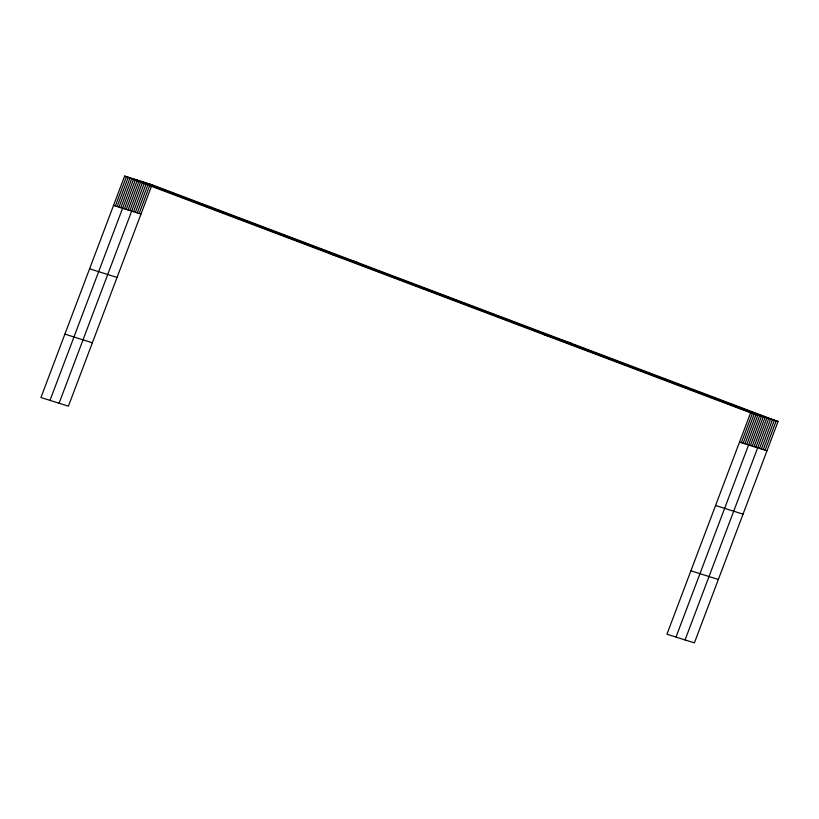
<?xml version="1.0" encoding="UTF-8"?>
<svg xmlns="http://www.w3.org/2000/svg" width="819" height="819" viewBox="0 0 819 819"><rect width="100%" height="100%" fill="white"/><g stroke="black" fill="none" stroke-linecap="round" stroke-linejoin="round"><path stroke-width="1.23" d="M152.058 184.787L124.611 176.116L40.95 397.512L68.407 406.183L152.058 184.787L778.05 421.488L694.389 642.884L666.942 634.213L750.593 412.817L778.05 421.488M115.356 205.968L126.423 176.689M117.168 206.542L128.235 177.262M118.98 207.105L130.047 177.836M120.792 207.678L131.859 178.409M50.01 400.378L133.671 178.982L759.653 415.683L676.003 637.069M124.416 208.825L135.483 179.556M126.228 209.398L137.295 180.129M128.04 209.971L139.107 180.692M129.852 210.544L140.919 181.265M59.07 403.235L142.721 181.838L768.713 418.54L685.063 639.936M133.528 211.701L144.594 182.432M135.401 212.295L146.458 183.016M137.264 212.879L148.331 183.61M139.128 213.472L150.194 184.203M741.349 442.659L752.405 413.39M743.161 443.233L754.217 413.964M744.973 443.806L756.029 414.537M746.785 444.379L757.841 415.11M750.409 445.526L761.465 416.247M752.221 446.099L763.277 416.82M754.033 446.672L765.089 417.393M755.845 447.235L766.901 417.966M759.52 448.402L770.587 419.133M761.383 448.996L772.45 419.717M763.257 449.58L774.313 420.311M765.12 450.174L776.187 420.894M331.183 254.228L358.64 262.899M544.021 334.705L571.478 343.376M113.544 205.395L141.001 214.056M739.537 442.096L766.994 450.757M89.588 268.796L117.045 277.457M715.581 505.487L743.028 514.158M64.906 334.111L92.363 342.782M690.898 570.812L718.345 579.483M124.611 176.116L750.593 412.817"/></g></svg>
